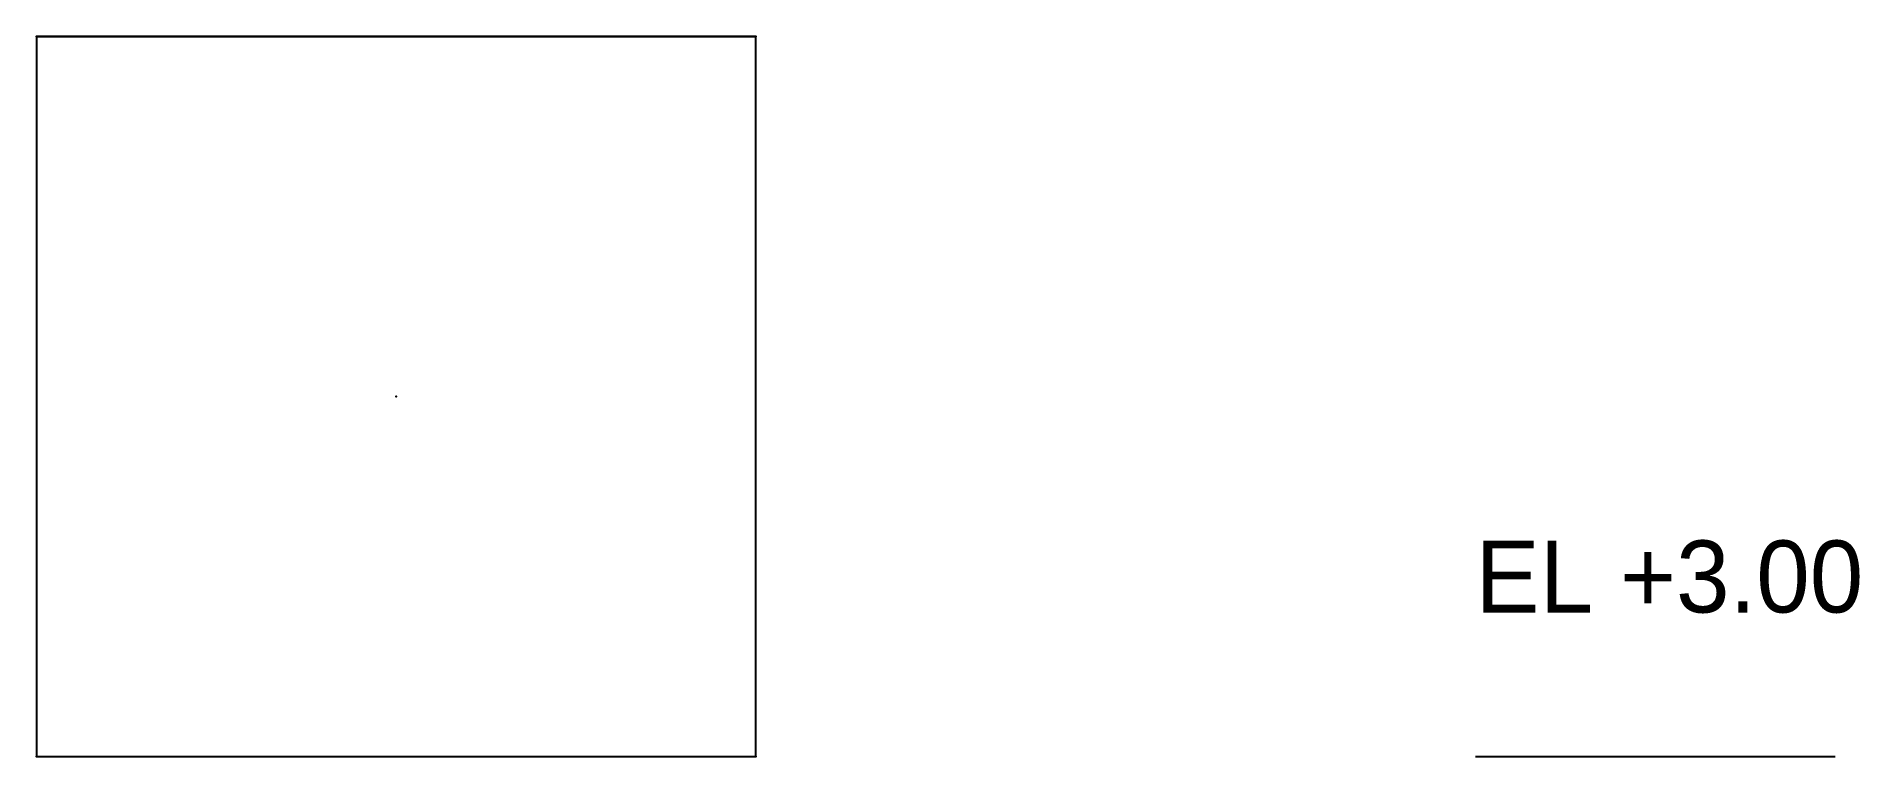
# Model space of a CAD drawing. Extents: x 0 to 27, y 0 to 42.
# Drawn here: x 0 to 25.34, y 0 to 10 of the extents above; entities outside this region: 1.
import ezdxf

# ---------------------------------------------------------------- set-up
doc = ezdxf.new("R2010")
doc.units = 0
for name, color, linetype in [('BLOCK_POINTS', 7, 'CONTINUOUS'), ('BOUNDARY', 7, 'CONTINUOUS'), ('CONTOURS', 7, 'CONTINUOUS'), ('NOTES', 7, 'CONTINUOUS'), ('SURVEY', 7, 'CONTINUOUS'), ('ZERO_Z', 7, 'CONTINUOUS')]:
    doc.layers.add(name, color=color, linetype=linetype)

# ---------------------------------------------------------------- blocks, each defined once
blk = doc.blocks.new('TEST_BLOCK')
at = {"layer": 'BLOCK_POINTS'}
blk.add_point((2, 3, 4), dxfattribs=at)

msp = doc.modelspace()

# ---------------------------------------------------------------- linework, layer by layer
at = {"layer": 'BOUNDARY'}
msp.add_polyline3d([(0, 0, 0), (10, 0, 0), (10, 10, 0), (0, 10, 0)], close=True, dxfattribs=at)
at = {"layer": 'CONTOURS'}
for points in [[(0, 10, 4), (5, 10, 4), (10, 10, 4)], [(0, 0, 2), (5, 0, 2), (10, 0, 2)]]:
    msp.add_polyline3d(points, dxfattribs=at)
at = {"layer": 'SURVEY'}
for p in [(0, 10, 4), (10, 10, 4), (5, 5, 3), (0, 0, 2), (10, 0, 2)]:
    msp.add_point(p, dxfattribs=at)
at = {"layer": 'ZERO_Z'}
msp.add_line((20, 0), (25, 0), dxfattribs=at)

# ---------------------------------------------------------------- block references
at = {"layer": 'BLOCK_POINTS', "rotation": 90}
msp.add_blockref('TEST_BLOCK', (30, 40, 5), dxfattribs=at)

# ---------------------------------------------------------------- texts
at = {"layer": 'NOTES'}
msp.add_text('EL +3.00', height=1, dxfattribs=at).set_placement((20, 2))

doc.saveas('drawing.dxf')
